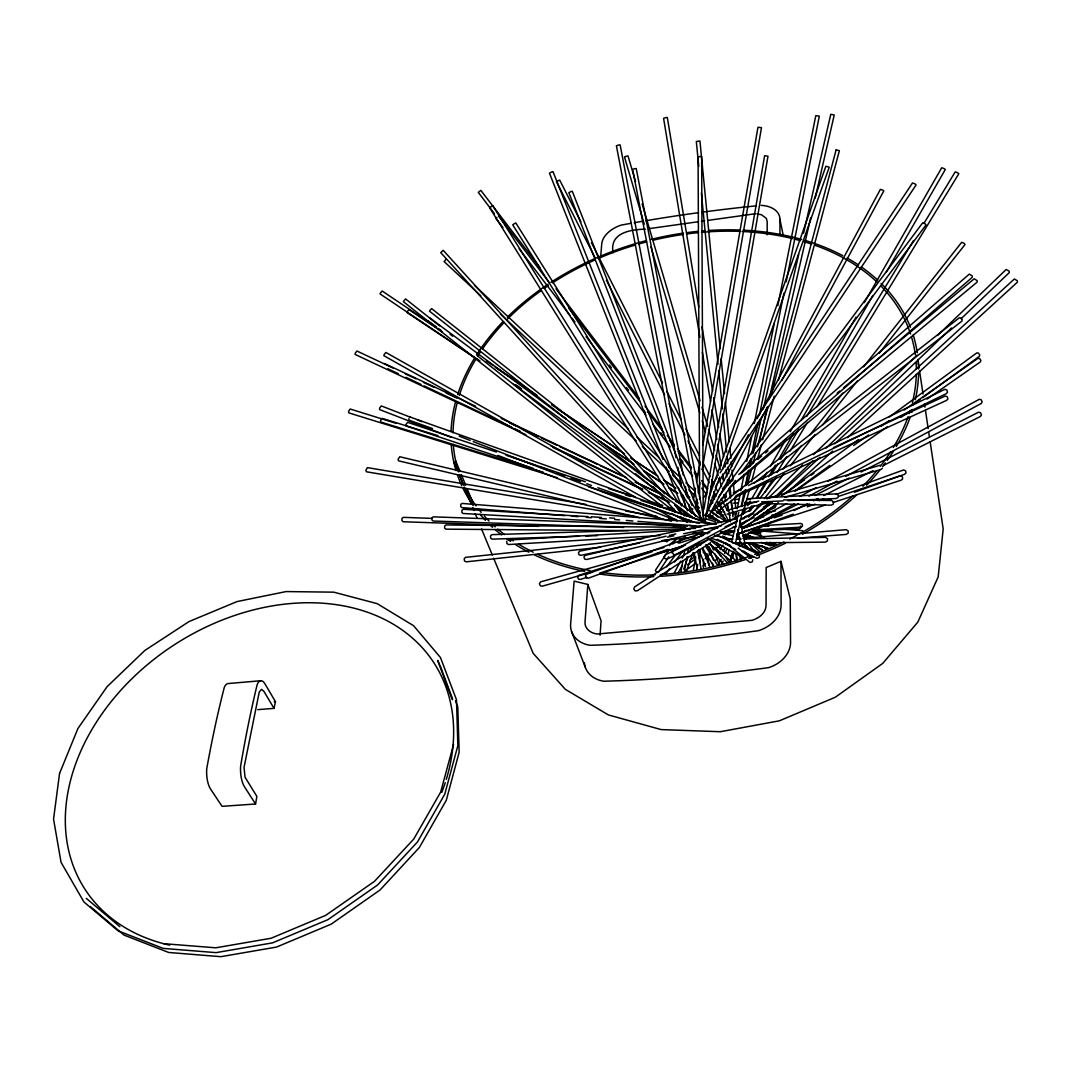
<?xml version="1.0" encoding="UTF-8"?>
<svg xmlns="http://www.w3.org/2000/svg" width="1071" height="1071" viewBox="0 0 1071 1071"><rect width="100%" height="100%" fill="white"/><g stroke="black" fill="none" stroke-linecap="round" stroke-linejoin="round"><path stroke-width="1.5" d="M767.184 234.83L767.211 221.777L766.381 218.417L761.387 214.682L757.143 213.946M751.962 532.715L752.016 530.868M600.068 635.223L601.072 620.765L587.859 584.458L574.136 581.111L570.642 623.898A30.323 23.321 -19.7 0 0 590.241 645.318A977.676 553.198 -14.6 0 0 758.603 630.645A31.086 24.111 -14 0 0 781.107 604.928L780.973 561.324L766.167 567.51L766.046 605.316C765.899 613.121 759.031 618.101 752.244 620.283L597.19 634.005C590.817 633.269 584.338 628.757 585.034 621.649L587.859 584.458M613.094 252.769C609.265 232.702 630.524 229.515 645.425 229.154M600.617 257.442L601.715 244.094A25.784 16.627 -17 0 1 621.033 225.138A2366.308 1958.364 77.7 0 1 630.886 223.33M260.882 680.728L228.136 683.552A17.431 6.774 85.9 0 0 224.308 687.354A631.395 192.07 89.1 0 0 206.743 768.71A17.993 7.136 86.9 0 0 210.639 789.18L222.072 806.329L255.554 804L256.866 796.396L245.045 777.225L244.041 767.398L259.262 691.973L261.525 689.349L263.881 691.277L274.015 708.373L257.75 709.645M693.432 570.013L695.695 556.866M703.888 509.194L764.614 155.737L767.987 156.205L705.106 521.483M696.9 569.196L697.743 564.27M698.881 557.683L700.019 551.096M680.902 572.209L682.896 560.669M683.753 555.729L684.61 550.775M693.459 499.702L695.454 488.162M696.592 481.575L700.019 461.802M702.871 445.322L757.96 127.288L759.848 127.449L761.468 127.744L702.134 469.634M684.449 571.539L687.02 556.746M687.595 553.453L688.452 548.526M695.574 507.44L697.007 499.22M698.145 492.647L699.858 482.78M728.093 554.617L729.07 549.704M735.282 518.592L736.594 512.032M737.25 508.752L740.195 494.012M740.851 490.746L744.117 474.359M746.741 461.253L751.655 436.687M754.265 423.594L774.226 323.67M777.827 305.663L815.781 115.668L817.695 115.869L819.315 116.19L786.168 281.78M730.074 562.128L731.707 553.935M741.226 506.396L744.184 491.629M745.496 485.069L748.442 470.316M749.098 467.036L750.744 458.843M751.722 453.93L757.96 422.777M759.593 414.584L783.878 293.253M759.567 555.407L759.098 557.616L756.943 558.312L742.27 551.284M742.712 510.224L736.112 540.775L735.375 542.877L733.166 543.278L731.707 541.591L738.736 512.514M274.015 708.373L275.475 701.706L265.032 683.967A17.511 6.52 85.9 0 0 257.201 684.53A633.831 184.868 88.9 0 0 240.614 766.18A18.087 6.881 86.8 0 0 244.456 786.743L255.554 804M760.972 536.785L760.53 533.773L750.664 532.113M745.791 485.658L749.138 470.999M750.262 466.113L751.748 459.606M753.234 453.087L761.066 418.895M763.302 409.122L798.712 254.416M803.558 233.237L830.761 114.356L832.595 114.624L834.229 114.999L815.178 198.135M732.604 558.379L734.09 551.86M743.06 512.741L744.184 507.855M744.934 504.588L745.67 501.335M759.5 441.011L767.345 406.779M769.219 398.64L810.693 217.694M752.793 559.691L752.244 561.887L750.075 562.516L725.629 542.729M741.654 506.489L745.496 491.964M747.638 483.891L751.481 469.366M753.194 462.913L755.751 453.234M757.465 446.781L767.72 408.051M771.147 395.145L836.116 149.873M730.101 562.516L733.1 551.217M742.953 514.067L749.379 489.835M751.521 481.763L756.246 463.984M757.532 459.151L761.387 444.612M762.672 439.766L774.239 396.15M778.523 380.004L839.369 150.65L836.143 149.873M453.582 744.358L440.65 792.125L413.754 839.062L374.475 881.353L325.624 915.397L271.083 938.25L215.78 947.808L163.823 943.685M669.603 545.581L669.977 544.242L676.564 539.101M683.7 569.156L688.144 556.559M689.818 551.846L691.478 547.12M708.694 498.336L825.875 166.286L827.736 166.741L829.208 167.29L722.51 469.218M686.377 571.432L693.044 552.569M705.829 516.396L719.725 477.077M674.328 572.838L680.647 561.084M682.214 558.138L684.583 553.734M705.12 515.526L748.535 434.719M757.224 418.56L880.375 189.366L882.624 190.036L883.803 190.892L781.857 380.299M678.331 572.637L682.281 565.301M708.359 516.838L766.849 408.198M768.777 503.129L767.92 504.722L763.543 507.092M742.819 514.375L746.152 508.578M747.812 505.673L750.316 501.322M751.976 498.417L759.473 485.364M762.793 479.567L766.956 472.324M770.29 466.514L786.101 438.963M790.251 431.707L855.997 317.15M864.31 302.638L941.704 167.772L944.073 168.549L945.305 169.486L886.159 272.382M717.891 565.113L721.211 559.316M724.545 553.52L727.048 549.169M748.709 511.496L752.043 505.699M756.206 498.443L765.363 482.512M768.697 476.715L775.364 465.122M778.697 459.325L793.691 433.233M801.188 420.193L872.838 295.556M749.352 510.867L751.962 506.583M757.17 498.002L767.599 480.839M771.066 475.122L778.015 463.676M780.625 459.379L798.859 429.351M806.677 416.472L913.509 240.56M923.938 223.397L955.198 171.909L957.635 172.739L958.813 173.716L817.066 406.672M721.412 563.882L723.153 561.03M764.895 492.432L772.713 479.567M777.064 472.418L786.636 456.701M790.117 450.985L807.507 422.402M669.214 549.503L655.345 570.401L656.041 571.606L658.558 572.115M672.923 543.921L676.618 538.352M703.446 497.935L707.141 492.365M710.849 486.783L717.316 477.023M720.1 472.847L912.505 182.967L915.089 183.917L916.066 184.975L715.99 485.779M659.495 570.723L668.759 556.8M671.53 552.623L674.315 548.446M678.01 542.863L680.795 538.686M694.088 553.747L693.205 555.059L693.941 556.759M666.617 566.854L675.587 554.805M718.413 497.252L922.64 222.848L925.224 223.852L925.987 224.99L740.449 473.743M665.627 574.056L669.616 568.701M674.61 562.021L682.588 551.324M711.519 512.527L735.456 480.437M719.98 549.062L723.072 545.126M743.729 518.913L745.791 516.289M749.928 511.041L754.051 505.807M760.249 497.935L776.783 476.956M782.981 469.098L801.563 445.496M809.823 435.013L842.877 393.07M863.534 366.844L961.651 242.314L964.261 243.371L965.011 244.549L879.171 353.256M715.763 560.2L717.838 557.576M723.005 551.03L725.08 548.419M754.038 511.737L760.236 503.879M764.373 498.644L784.026 473.757M790.224 465.898L815.044 434.465M822.287 425.294L857.456 380.767M779.353 512.554L778.269 513.852L771.749 515.231M446.326 259.088L444.104 261.552L480.812 295.797M705.16 558.727L711.184 552.944M748.495 517.079L762.94 503.196M767.76 498.564L802.674 465.015M813.505 454.613L917.044 355.117M937.513 335.451L1006.138 269.504L1009.083 271.083L1009.351 272.529L961.115 318.73M703.058 565.93L705.468 563.627M757.317 513.96L769.38 502.406M775.417 496.623L812.795 460.811M826.062 448.106L951.476 327.967M760.865 511.483L770.705 502.446M776.85 496.81L819.917 457.317M834.67 443.769L1014.304 279.009L1017.263 280.669L1017.45 282.142L847.389 437.624M757.425 519.863L768.523 509.729M790.706 489.447L832.595 451.132M496.89 217.359L495.846 218.27L502.942 227.574M712.309 497.439L716.084 494.159M722.39 488.684L732.47 479.928M738.762 474.453L969.309 274.096L972.281 275.903L972.214 277.376L729.927 487.185M669.348 539.637L666.831 541.832L664.207 540.44M709.738 504.669L712.255 502.486M712.884 496.77L715.455 494.628M726.981 485.016L732.109 480.745M742.35 472.191L753.877 462.578M757.719 459.365L761.561 456.166M765.417 452.953L767.974 450.824M837.147 393.124L839.718 390.982M843.56 387.782L974.235 278.795L977.194 280.682L977.047 282.182L730.65 486.89M713.38 510.278L959.335 317.779L960.888 317.993L962.16 319.667L961.905 321.126L753.756 483.396M679.978 540.909L685.253 536.799M708.962 518.31L712.911 515.231M716.86 512.152L745.844 489.554M763.262 530.761L762.03 531.671L752.003 531.591L760.464 531.952L761.695 531.096M687.475 564.778L695.548 558.861M739.967 526.343L772.271 502.687M781.683 495.779L858.407 439.605M889.358 416.927L976.846 352.868L978.439 353.109L979.711 354.836L979.376 356.348L922.76 397.636M685.48 570.656L694.918 563.774M713.795 550.012L720.542 545.085M747.504 525.433L778.51 502.821M794.682 491.027L829.73 465.457M911.97 405.494L920.056 399.603M882.276 468.415L880.616 469.62L784.668 497.413M689.59 560.481L695.052 556.639M740.155 525.031L746.996 520.238M753.823 515.446L771.602 502.995M783.905 494.36L804.401 479.995M811.229 475.203L813.973 473.288M853.6 445.496L868.635 434.96M880.938 426.338L889.144 420.595M904.178 410.046L977.984 358.316L979.617 358.584L980.835 360.365L980.407 361.878L927.017 399.135M754.52 519.515L764.105 512.822M766.836 510.907L777.787 503.263M795.592 490.853L887.31 426.834M901.006 417.288L911.957 409.644M710.555 542.689L637.352 590.764L635.036 590.857L633.737 588.876L634.755 586.801L709.819 538.579M742.605 527.468L786.716 503.584M799.943 496.422L816.115 487.666M827.883 481.294L979.309 399.282L981.223 399.818L982.174 401.933L981.223 403.499L845.755 476.354M737.25 521.323L675.908 554.51L673.605 554.537L672.374 552.529L673.458 550.494L751.307 509.368M751.855 513.411L740.168 519.73L753.663 513.491M736.781 534.965L742.672 531.792M758.87 523.09L794.213 504.08M808.94 496.154L836.92 481.107M757.184 506.262L761.588 503.932M741.989 532.582L746.447 530.306M764.306 521.216L798.538 503.798M814.911 495.471L849.142 478.054M861.044 472.003L978.626 412.174L980.567 412.763L981.451 414.905L980.407 416.472L883.508 465.403M709.122 553.466L712.095 551.967M743.408 536.156L771.722 521.858M794.08 510.559L807.494 503.785M813.465 500.773L817.936 498.524M823.894 495.512L873.079 470.664M721.278 498.725L725.777 496.516M733.287 492.847L742.297 488.443M748.294 485.511L944.903 389.309L946.844 390.005L947.554 392.173L946.309 393.646L735.911 495.726M719.391 503.745L726.901 500.103M736.179 526.102L667.514 558.888L665.225 558.834L664.074 556.786L665.198 554.791L683.191 546.397M740.65 523.973L754.091 517.561M764.533 512.567L774.976 507.574L775.886 506.007L774.976 504.414M725.174 526.798L737.169 521.189M762.659 509.287L765.658 507.895M833.425 447.638L945.291 396.002L947.259 396.752L947.889 398.948L946.563 400.393L734.652 497.305M409.671 416.887L711.171 524.455M667.822 549.343L588.461 578.153L586.386 577.952L585.422 575.97L586.547 574.176L700.447 533.586M725.067 534.71L734.465 531.31M742.297 528.458L809.649 504.039M819.047 500.626L823.746 498.925M836.277 494.374L903.629 469.941L905.544 470.771L906.012 472.94L904.553 474.292L854.377 492.258M736.768 534.375L793.223 514.16M725.107 534.134L728.267 533.077M731.426 532.033L734.586 530.975M742.471 528.351L769.326 519.408M774.065 517.842L781.964 515.205M807.226 506.797L815.125 504.173M827.763 499.97L830.922 498.912M838.807 496.288L900.403 475.778L902.318 476.649L902.706 478.844L901.166 480.169L833.198 502.473M384.516 363.564L475.631 406.23M736.768 534.108L825.299 505.057M586.908 577.296L580.549 579.384L578.501 579.103L577.604 577.095L578.768 575.341L652.025 551.819M599.613 573.146L685.44 545.099M721.988 533.144L725.161 532.113M679.108 543.131L702.991 535.46M717.195 513.33L721.988 511.911M726.781 510.492L758.737 501.067M766.729 498.711L880.188 465.229M711.117 518.725L714.317 517.802M720.716 515.954L723.916 515.017M727.115 514.093L767.09 502.513M591.888 572.115L542.354 586.158L540.253 585.783L539.409 583.615L540.668 581.834L663.886 547.522M657.38 553.533L679.75 547.187M703.018 531.39L586.627 559.49L584.659 559.075L583.923 557.014L585.154 555.367L666.095 536.223M714.33 528.659L717.557 527.883M669.335 535.446L675.801 533.92M764.841 512.848L771.348 512.018M639.682 542.984L580.991 555.327L579.063 554.845L578.407 552.77L579.665 551.177L734.733 519.248M667.407 537.16L673.927 535.795M683.713 533.733L721.211 525.848M758.71 517.976L763.596 516.945M764.118 513.196L775.538 510.854M648.718 228.685L698.105 221.764M701.398 221.309L704.691 220.84M707.985 220.385L755.738 213.691M600.644 547.227L466.287 561.833L464.546 561.043L464.171 558.808L465.51 557.362L643.069 538.606M662.012 540.547L695.186 536.946M723.38 533.867L726.7 533.505M692.857 533.345L696.177 532.983M736.781 538.927L740.088 538.646M743.408 538.365L846.237 529.663L848.205 530.962L848.112 533.358L846.05 534.442L797.962 538.137M734.947 542.97L741.587 542.462M274.256 701.786L275.475 701.706M659.87 535.54L508.578 544.537L506.944 543.626L506.703 541.364M693.124 533.559L709.752 532.568M721.385 531.885L734.693 531.096M752.98 529.998L801.188 527.133L802.474 526.035L802.259 524.188L800.773 523.438L762.525 525.607M508.109 540.025L684.369 530.038M704.316 528.913L717.624 528.15M732.591 527.307L735.924 527.119M740.904 526.838L745.898 526.557M733.809 499.501L738.776 499.233M747.049 498.765L836.451 493.838L838.312 495.244L838.044 497.587L835.916 498.524L787.961 500.693M733.381 503.169L738.347 502.942M744.961 502.634L756.541 502.112M761.494 501.884L782.995 500.92M579.009 536.263L492.205 539.141L490.665 538.151L490.518 535.902L491.897 534.643L695.574 528.405M585.69 536.035L597.377 535.647M724.237 531.444L734.251 531.109M752.618 530.493L799.354 528.94L800.653 527.896L800.519 526.035M740.65 527.026L743.984 526.919M764.025 526.316L769.032 526.156M726.366 539.302L732.992 539.168M736.299 539.101L741.252 539.008M744.573 538.941L825.621 537.361L827.562 538.726L827.361 541.109L825.246 542.14L783.918 542.555M734.331 543.064L740.931 542.997M744.238 542.97L780.612 542.595M628.249 530.614L445.964 529.168L444.666 528.15L444.652 526.048L445.911 524.964L681.718 527.334M747.223 499.407L750.543 499.461M783.677 499.889L831.739 500.505L833.559 501.978L833.225 504.307L831.042 505.177L761.575 503.49M745.028 503.089L749.995 503.209M623.523 527.387L433.139 521.042L431.948 519.984L432.001 517.882L433.246 516.851L672.039 525.299M538.499 526.37L403.165 521.751L401.933 520.626L402 518.431L403.285 517.347L431.693 518.377M687.528 526.249L463.02 513.478L461.869 512.366L461.989 510.265L463.248 509.287L587.979 516.624M694.182 526.624L700.836 526.999M754.051 530.025L757.384 530.212M765.698 530.694L772.352 531.069M591.299 516.811L601.273 517.4M609.586 517.895L614.58 518.19M696.07 522.969L699.39 523.17M707.703 523.652L716.017 524.147M792.513 528.646L796.998 529.797M564.765 515.646L461.735 507.587L460.664 506.422L460.838 504.347L462.096 503.424L716.325 523.773M571.405 516.168L578.059 516.691M586.373 517.333L591.353 517.721M599.666 518.377L606.306 518.9M614.62 519.542L619.6 519.93M626.254 520.452L632.894 520.975M637.888 521.363L701.036 526.303M754.212 530.466L797.413 533.853M779.46 528.82L802.728 530.681M636.321 516.811L366.496 471.802L365.787 470.45L367.366 467.612L586.158 504.428M625.638 511.081L656.884 516.342M668.411 518.27L676.631 519.663M429.739 317.913L706.084 523.103M639.4 517.628L398.532 460.838L398.064 459.379L399.764 456.755L671.517 521.189M667.059 524.147L689.844 529.529M704.504 532.983L707.757 533.746M714.263 535.286L720.77 536.812M724.023 537.588L730.542 539.115M745.188 542.569L767.974 547.95M689.416 525.433L697.556 527.36M720.341 532.756L733.354 535.848M736.607 536.625L739.86 537.388M743.113 538.164L746.38 538.927M761.026 542.408L774.038 545.487M543.345 472.298L380.754 422.014L380.58 420.608L382.16 418.359L437.945 435.669M705.923 522.581L710.716 524.067M748.964 535.902L755.336 537.87M769.688 542.301L776.06 544.282M608.502 488.604L634.005 496.516M648.357 500.974L662.695 505.418M667.474 506.904L673.86 508.886M705.735 518.779L715.294 521.738M748.776 532.126L764.707 537.08M557.389 477.733L348.744 412.844L348.584 411.384L350.217 409.028L396.404 423.433M601.982 491.602L652.949 507.44M625.745 495.003L630.524 496.489M667.153 507.922L671.932 509.408M533.037 468.268L406.083 425.95L405.963 424.518L407.596 422.322L496.462 452.042M588.581 486.796L671.102 514.308M677.448 516.423L691.732 521.189M723.474 531.765L728.226 533.358M505.981 455.229L585.328 481.763M640.873 500.344L712.295 524.228M744.024 534.831L753.556 538.017M766.247 542.261L774.186 544.925M432.523 428.561L408.921 420.1L408.881 418.667M511.228 456.728L534.844 465.175M541.136 467.438L550.588 470.812M556.88 473.074L564.752 475.885M571.044 478.135L580.482 481.522M586.788 483.771L591.5 485.471M597.805 487.72L693.821 522.086M720.582 531.671L728.454 534.483M753.636 543.506L767.8 548.566M728.481 530.667L733.207 532.367M742.645 535.754L748.95 538.017M764.681 543.666L770.986 545.929M410.889 417.409L381.289 405.909L379.629 408.038L379.536 409.564L451.199 437.329M417.128 419.819L421.8 421.639M459.191 436.165L470.089 440.395M473.208 441.6L677.314 520.867M733.394 542.649L758.322 552.328M497.935 455.429L663.069 519.408M683.311 527.253L686.431 528.458M697.341 532.689L703.567 535.098M711.358 538.124L730.047 545.367M716.874 535.165L757.893 553.908M393.244 368.116L356.951 351.02L355.411 352.935L355.077 354.407L525.901 434.772M405.347 373.819L415.923 378.813M423.487 382.374L434.076 387.354M446.165 393.057L456.755 398.051M509.676 422.978L515.727 425.83M523.277 429.391L538.405 436.526M541.431 437.945L556.545 445.067M559.571 446.5L597.377 464.305M600.403 465.738L621.568 475.711M635.17 482.124L659.375 493.53M676.002 501.362L679.027 502.794M707.757 516.329L719.846 522.032M747.063 534.857L754.627 538.418M553.105 447.571L642.292 489.527M648.343 492.379L669.509 502.339M690.675 512.286L693.7 513.719M387.822 368.732L398.385 373.725M405.922 377.3L421.01 384.422M424.022 385.855L511.496 427.222M514.508 428.641L520.546 431.493M550.708 445.764L642.707 489.273M648.731 492.125L668.344 501.389M690.969 512.085L693.981 513.518M501.282 418.386L626.481 477.693M635.531 481.977L659.669 493.41M676.27 501.268L682.294 504.12M689.844 507.694L692.857 509.127M697.382 511.269L700.394 512.701M704.919 514.843L721.519 522.702M745.657 534.134L754.707 538.418M717.302 539.342L730.516 545.661M659.95 506.864L385.895 352.479L384.395 354.166L383.82 355.666L635.906 497.506M671.624 513.437L687.649 522.461M721.185 541.35L735.764 549.57M654.85 508.163L676.698 520.452M698.56 532.756L702.937 535.219M708.761 538.499L743.729 558.165M442.39 331.983L409.028 309.68L407.703 311.099L406.967 312.464L477.827 359.789M495.204 367.299L536.906 395.186M557.763 409.122L624.487 453.743M631.435 458.388L657.848 476.046M663.404 479.754L675.921 488.122M685.641 494.628L689.818 497.413M695.374 501.134L698.158 502.995M707.891 509.501L724.572 520.653M745.416 534.59L750.972 538.311M762.097 545.741L766.274 548.539M515.325 384.85L519.502 387.635M598.689 440.542L633.416 463.743M644.528 471.16L663.98 484.159M669.536 487.867L677.876 493.436M695.936 505.512L698.72 507.359M709.832 514.79L720.944 522.206M752.9 543.559L762.619 550.052M436.312 327.365L382.16 291.004L380.821 292.49L380.031 293.909L479.955 360.954M486.314 360.94L493.249 365.613M496.034 367.473L526.584 387.997M551.578 404.784L621.006 451.413M630.725 457.933L655.733 474.721M664.06 480.317L673.779 486.85M711.278 512.032L714.049 513.893M745.992 535.353L748.763 537.214M764.038 547.468L766.823 549.343M516.048 385.172L521.59 388.893M563.226 416.833L566.01 418.694M599.318 441.051L634.005 464.332M643.725 470.852L661.771 482.954M668.706 487.613L677.033 493.195M681.196 495.993L683.967 497.854M696.458 506.235L699.243 508.109M708.948 514.615L718.668 521.135M751.976 543.492L761.695 550.012M427.784 320.577L435.83 326.548M438.508 328.529L441.185 330.524M513.531 384.235L694.369 518.498M724.853 537.053L728.869 540.038M743.622 550.989L748.977 554.979M722.657 535.995L729.137 541.029M738.2 548.071L751.159 558.138M673.298 499.447L431.64 308.622L430.435 309.84L429.498 311.166L565.97 418.881M635.531 473.77L660.459 493.45M674.904 504.843L689.336 516.235M736.58 553.533L741.828 557.67M439.579 325.852L405.548 298.903L403.312 301.567L662.266 506.529M450.048 334.139L452.672 336.214M477.532 355.907L675.172 512.433M680.406 516.583L686.953 521.764M707.891 538.352L736.687 561.15M694.959 532.407L697.569 534.469M709.35 543.787L731.573 561.391M86.256 898.355L119.872 926.696M90.245 906.508L124.075 935.117L168.656 952.467L220.84 956.684L276.519 947.072L331.113 924.193L380.044 890.001L419.377 847.482L446.286 800.291L459.164 752.23L457.786 706.9L455.51 700.809M474.44 285.341L628.463 429.11M637.017 437.102L659.013 457.638M668.799 466.769L678.572 475.899M685.909 482.74L694.463 490.732M714.022 508.979L725.027 519.261M750.691 543.225L759.259 551.204M500.385 314.057L636.187 440.783M642.305 446.487L669.228 471.601M672.896 475.029L681.451 483.021M688.8 489.875L694.918 495.578M712.041 511.563L718.159 517.266M751.199 548.098L756.086 552.663M664.622 493.798L443.193 250.319L440.743 252.622L645.237 477.786M674.717 504.936L684.824 516.061M688.198 519.77L690.447 522.246M710.649 544.51L727.49 563.051M653.096 486.448L676.698 512.433M682.321 518.618L684.556 521.082M694.677 532.22L696.926 534.697M705.909 544.59L723.889 564.39M498.644 216.181L549.316 282.624M568.581 307.872L639.534 400.902M647.634 411.532L663.859 432.791M669.937 440.77L673.994 446.085M678.05 451.4L691.223 468.67M694.262 472.659L697.301 476.649M702.375 483.289L707.436 489.942M712.51 496.583L714.531 499.233M717.57 503.223L724.665 512.527M747.986 543.091L755.082 552.395M519.167 248.847L569.879 315.316M571.901 317.98L574.94 321.969M586.105 336.589L645.933 415.026M653.029 424.33L670.272 446.928M679.402 458.897L692.589 476.167M701.719 488.135L706.78 494.789M710.836 500.103L712.871 502.754M714.893 505.418L727.062 521.376M744.305 543.974L748.361 549.289M539.878 267.522L480.839 190.37L478.295 192.405L494.427 213.665M556.05 288.849L638.972 398.117M645.037 406.11L662.226 428.761M667.287 435.415L674.355 444.746M677.394 448.749L691.545 467.398M694.584 471.401L697.623 475.39M701.666 480.732L707.73 488.724M717.838 502.045L719.859 504.709M754.238 550.012L756.26 552.676M609.359 365.077L611.38 367.741M626.508 387.662L628.516 390.326M643.644 410.247L645.652 412.897M660.78 432.831L662.802 435.482M680.942 459.392L682.963 462.043M719.257 509.863L721.278 512.527M746.474 545.728L748.495 548.379M704.129 522.795L515.807 222.955L513.732 224.08L512.728 224.856L695.789 516.262M716.566 542.595L721.011 549.664M725.442 556.733L729.003 562.395M715.334 547.388L720.676 555.876M678.934 503.531L492.874 205.819L490.679 206.957L489.648 207.787L670.459 497.051M684.249 512.032L686.899 516.289M705.508 546.049L717.021 564.484M675.774 505.566L680.205 512.648M698.814 542.421L700.595 545.259M713.888 566.532L702.362 548.098L709.685 566.76M580.884 221.817L559.718 180.102L557.429 181.053L556.478 181.722L595.034 257.723M591.46 242.675L662.494 382.749M667.032 391.691L681.384 420.006M685.922 428.949L699.524 455.764M703.299 463.221L710.1 476.622M711.613 479.607L713.875 484.079M715.388 487.051L717.664 491.522M721.439 498.979L727.49 510.894M744.104 543.68L746.38 548.151M606.36 280.08L664.569 394.824M669.107 403.767L684.971 435.067M687.997 441.024L700.086 464.868M702.362 469.339L709.163 482.753M713.701 491.683L715.963 496.154M718.989 502.125L728.816 521.497M439.646 664.609L437.678 660.472L452.31 699.765M455.63 460.744L460.061 471.508M461.32 474.573L465.751 485.337M467.652 489.942L472.713 502.245M453.635 461.36L457.451 470.584M459.352 475.189L463.154 484.413M464.426 487.479L471.401 504.387M472.672 507.467L473.944 510.532M475.216 513.611L477.117 518.217M481.562 528.98L492.339 555.099M493.611 558.178L533.197 653.35L565.314 689.322L608.341 714.919L661.075 729.579L720.301 731.721L779.367 720.823L835.34 697.221L882.732 663.391L917.82 622.117L938.169 576.934L943.19 529.007L930.15 441.747M673.9 476.541L553.011 171.668L552.114 171.802L549.436 173.114L662.936 459.298M678.224 487.425L687.475 510.76M666.028 467.076L681.451 505.954M698.72 549.503L705.508 566.613M701.532 519.783L572.262 191.267L571.419 191.401L568.848 192.633L691.986 505.566M711.947 546.25L713.166 549.369M715.013 554.042L719.297 564.939M707.918 546.036L713.42 560.053M571.526 631.408L585.315 667.3M440.301 666.001L452.672 699.216M635.531 181.494L627.994 155.884L625.29 156.527L624.487 156.995L644.273 224.187M642.131 203.892L700.073 400.741M701.96 407.141L707.61 426.352M708.56 429.551L714.678 450.356M716.097 455.148L720.341 469.553M722.215 475.952L723.635 480.759M742.002 543.171L742.953 546.371M650.873 246.584L699.858 412.991M702.215 420.983L705.521 432.189M707.395 438.588L713.058 457.786M714.933 464.185L718.239 475.39M719.177 478.59L721.533 486.582M723.889 494.588L725.777 500.987M726.714 504.187L730.007 515.379M780.973 561.324L790.251 598.957L790.559 642.252A30.403 23.964 -13.7 0 1 768.603 667.648A960.352 555.407 -14.4 0 1 603.736 681.223A29.667 23.214 -19.6 0 1 584.405 662.882M740.048 520.519L744.559 541.672L743.876 543.787L741.681 544.269L740.168 542.622L737.772 529.529M761.16 205.364A26.4 17.056 -14.2 0 1 779.929 219.327L783.262 235.526M704.598 522.206L636.228 168.575L635.103 168.629L632.64 169.379L699.658 515.941M709.337 546.772L710.916 554.952M712.51 563.145L713.139 566.412M706.967 553.72L709.189 565.22M683.151 474.908L620.136 144.906L618.958 144.946L616.401 145.75L675.975 457.558M685.346 486.408L687.542 497.895M688.8 504.468L690.045 511.028M696.324 543.867L696.953 547.147M697.569 550.44L701.023 568.5M677.849 467.398L681.611 487.091M683.178 495.297L685.373 506.784M692.897 546.183L693.526 549.463M694.155 552.743L697.288 569.156M734.773 513.156L735.978 519.703M698.72 307.029L667.313 117.529L666.135 117.542L663.578 118.305L699.899 337.352M702 326.802L712.643 391.062M713.741 397.649L718.654 427.302M719.752 433.902L723.568 456.969M724.665 463.556L725.214 466.849M725.763 470.142L726.848 476.742M727.396 480.036L728.213 484.976M728.762 488.269L730.395 498.162M730.944 501.456L733.126 514.642M739.954 555.836L740.503 559.129M702.348 352.172L710.542 401.585M711.907 409.818L716.834 439.458M717.65 444.398L721.198 465.805M722.564 474.051L723.661 480.638M725.843 493.811L726.392 497.105M727.477 503.691L728.575 510.278M729.123 513.571L730.489 521.805M735.67 553.105L737.035 561.338M918.342 362.721L919.079 367.661M919.574 370.954L923.015 394.008M924.487 403.887L924.983 407.167M925.478 410.461L928.182 428.574M928.677 431.867L929.414 436.807M720.194 348.718L699.939 140.984L696.324 141.492L698.761 166.407M721.171 358.691L724.572 393.593M725.375 401.906L729.271 441.788M729.913 448.428L730.891 458.401M731.212 461.721L731.707 466.715M732.029 470.035L732.992 480.009M733.327 483.329L734.291 493.303M734.786 498.283L735.75 508.256M739.151 543.158L739.485 546.478M740.289 554.791L740.771 559.785M701.358 192.981L718.052 364.06M718.708 370.7L722.43 408.908M722.925 413.888L726.647 452.096M727.142 457.076L727.785 463.716M728.106 467.036L728.762 473.69M729.244 478.67L729.739 483.65M730.221 488.63L731.024 496.931M731.359 500.264L732.162 508.564M732.484 511.884L732.979 516.865M736.861 556.733L737.196 560.053M703.245 520.988L701.652 156.62L700.3 156.54L698.078 156.794L699.631 499.193M703.379 549.41L703.393 552.743M703.419 559.437L703.46 567.791M699.684 510.894L699.698 514.227M699.858 549.303L699.925 562.663M779.929 219.327L779.969 235.352M918.075 359.401A238.431 167.156 -16 0 1 918.583 368.973M918.57 373.739A238.431 167.156 -16 0 1 915.303 399.711M912.733 409.483A238.431 167.156 -16 0 1 911.809 412.429M910.31 416.873A238.431 167.156 -16 0 1 896.28 446.513M893.616 450.878A238.431 167.156 -16 0 1 887.216 460.41M885.382 462.926A238.431 167.156 -16 0 1 882.544 466.702M879.572 470.464A238.431 167.156 -16 0 1 866.586 485.176M857.028 494.601A238.431 167.156 -16 0 1 802.554 534.188M785.271 543.265A238.431 167.156 -16 0 1 756.568 555.595M753.462 556.733A238.431 167.156 -16 0 1 748.803 558.393M745.684 559.464A238.431 167.156 -16 0 1 660.486 576.318M653.779 576.68A238.431 167.156 -16 0 1 599.653 574.043M584.712 571.432A238.431 167.156 -16 0 1 534.898 555.166M528.833 552.181A238.431 167.156 -16 0 1 515.914 544.885M510.519 541.39A238.431 167.156 -16 0 1 506.637 538.686M501.549 534.871A238.431 167.156 -16 0 1 495.043 529.502M492.54 527.28A238.431 167.156 -16 0 1 490.103 525.004M485.444 520.332A238.431 167.156 -16 0 1 480.009 514.281M473.208 505.499A238.431 167.156 -16 0 1 463.208 488.778M461.802 485.819A238.431 167.156 -16 0 1 457.531 475.243M456.032 470.638A238.431 167.156 -16 0 1 451.293 444.934M451.052 431.479A238.431 167.156 -16 0 1 455.389 402.455M457.665 394.637A238.431 167.156 -16 0 1 474.748 357.848M476.475 355.077A238.431 167.156 -16 0 1 502.835 321.755M507.426 317.096A238.431 167.156 -16 0 1 548.098 284.19M550.829 282.396A238.431 167.156 -16 0 1 646.362 240.6M651.168 239.382A238.431 167.156 -16 0 1 683.445 233.117M686.698 232.661A238.431 167.156 -16 0 1 698.332 231.309M701.666 231.001A238.431 167.156 -16 0 1 705.013 230.734M708.359 230.493A238.431 167.156 -16 0 1 739.82 230.024M743.1 230.158A238.431 167.156 -16 0 1 801.59 239.395M804.816 240.332A238.431 167.156 -16 0 1 842.743 255.634M847.161 258.044A238.431 167.156 -16 0 1 858.54 265.046M861.285 266.92A238.431 167.156 -16 0 1 877.725 280.133M881.152 283.413A238.431 167.156 -16 0 1 910.457 327.257M913.188 335.009A238.431 167.156 -16 0 1 917.271 352.787M916.133 362.989A236.289 165.644 -16 0 1 916.374 369.401M916.334 374.288A236.289 165.644 -16 0 1 912.372 402.642M910.082 410.769A236.289 165.644 -16 0 1 909.145 413.701M908.128 416.632A236.289 165.644 -16 0 1 893.348 447.437M890.657 451.734A236.289 165.644 -16 0 1 880.362 466.26M876.292 471.36A236.289 165.644 -16 0 1 862.838 486.274M852.958 495.766A236.289 165.644 -16 0 1 798.497 534.402M796.998 535.219A236.289 165.644 -16 0 1 789.796 539.008M783.905 541.939A236.289 165.644 -16 0 1 754.734 554.39M751.588 555.541A236.289 165.644 -16 0 1 660.392 574.551M655.278 574.832A236.289 165.644 -16 0 1 603.642 572.744M590.027 570.589A236.289 165.644 -16 0 1 537.776 554.336M533.211 552.181A236.289 165.644 -16 0 1 518.792 544.296M513.397 540.868A236.289 165.644 -16 0 1 510.773 539.115M504.521 534.576A236.289 165.644 -16 0 1 497.761 529.128M495.177 526.865A236.289 165.644 -16 0 1 492.647 524.536M488.992 520.988A236.289 165.644 -16 0 1 484.373 516.088M481.12 512.326A236.289 165.644 -16 0 1 478.054 508.497M476.1 505.9A236.289 165.644 -16 0 1 465.644 488.912M464.158 485.873A236.289 165.644 -16 0 1 459.687 475.015M458.616 471.869A236.289 165.644 -16 0 1 453.287 444.452M452.993 432.804A236.289 165.644 -16 0 1 457.464 401.786M459.325 395.346A236.289 165.644 -16 0 1 475.952 358.986M477.706 356.134A236.289 165.644 -16 0 1 480.451 351.904M482.352 349.106A236.289 165.644 -16 0 1 504.307 322.331M507.694 318.863A236.289 165.644 -16 0 1 541.551 290.321M544.242 288.42A236.289 165.644 -16 0 1 548.365 285.622M552.542 282.864A236.289 165.644 -16 0 1 595.061 259.918M598.113 258.566A236.289 165.644 -16 0 1 635.625 244.924M638.744 244.014A236.289 165.644 -16 0 1 646.63 241.859M652.989 240.265A236.289 165.644 -16 0 1 683.405 234.429M686.631 233.973A236.289 165.644 -16 0 1 698.158 232.648M701.478 232.34A236.289 165.644 -16 0 1 740.904 231.43M742.564 231.51A236.289 165.644 -16 0 1 792.567 238.592M794.093 238.98A236.289 165.644 -16 0 1 800.546 240.694M803.745 241.618A236.289 165.644 -16 0 1 811.657 244.121M814.79 245.205A236.289 165.644 -16 0 1 877.109 282.182M880.536 285.542A236.289 165.644 -16 0 1 910.551 333.965M911.528 337.084A236.289 165.644 -16 0 1 915.317 354.769M634.179 222.741A2366.308 1958.364 77.7 0 1 642.426 221.309M645.719 220.746A2366.308 1958.364 77.7 0 1 698.493 212.674M701.679 212.245A2366.308 1958.364 77.7 0 1 756.3 205.846M169.727 945.171A207.988 156.513 -33 0 1 81.597 749.312A207.988 156.513 -33 0 1 325.049 603.401A207.988 156.513 -33 0 1 446.272 779.434M445.241 782.687A207.988 156.513 -33 0 1 441.774 792.406M59.548 773.476L53.55 819.114L61.06 862.342L83.913 901.943L118.105 930.86L163.234 948.397L216.088 952.641L272.556 942.855L327.913 919.668L377.554 885.021L417.476 841.953L444.773 794.187L457.866 745.577L456.487 699.765L440.476 657.567L413.634 625.745L377.206 603.656L333.791 592.169L286.131 591.567L236.986 601.581L189.031 621.568L144.906 650.405L107.1 686.658L77.955 728.441L59.548 773.476"/></g></svg>
